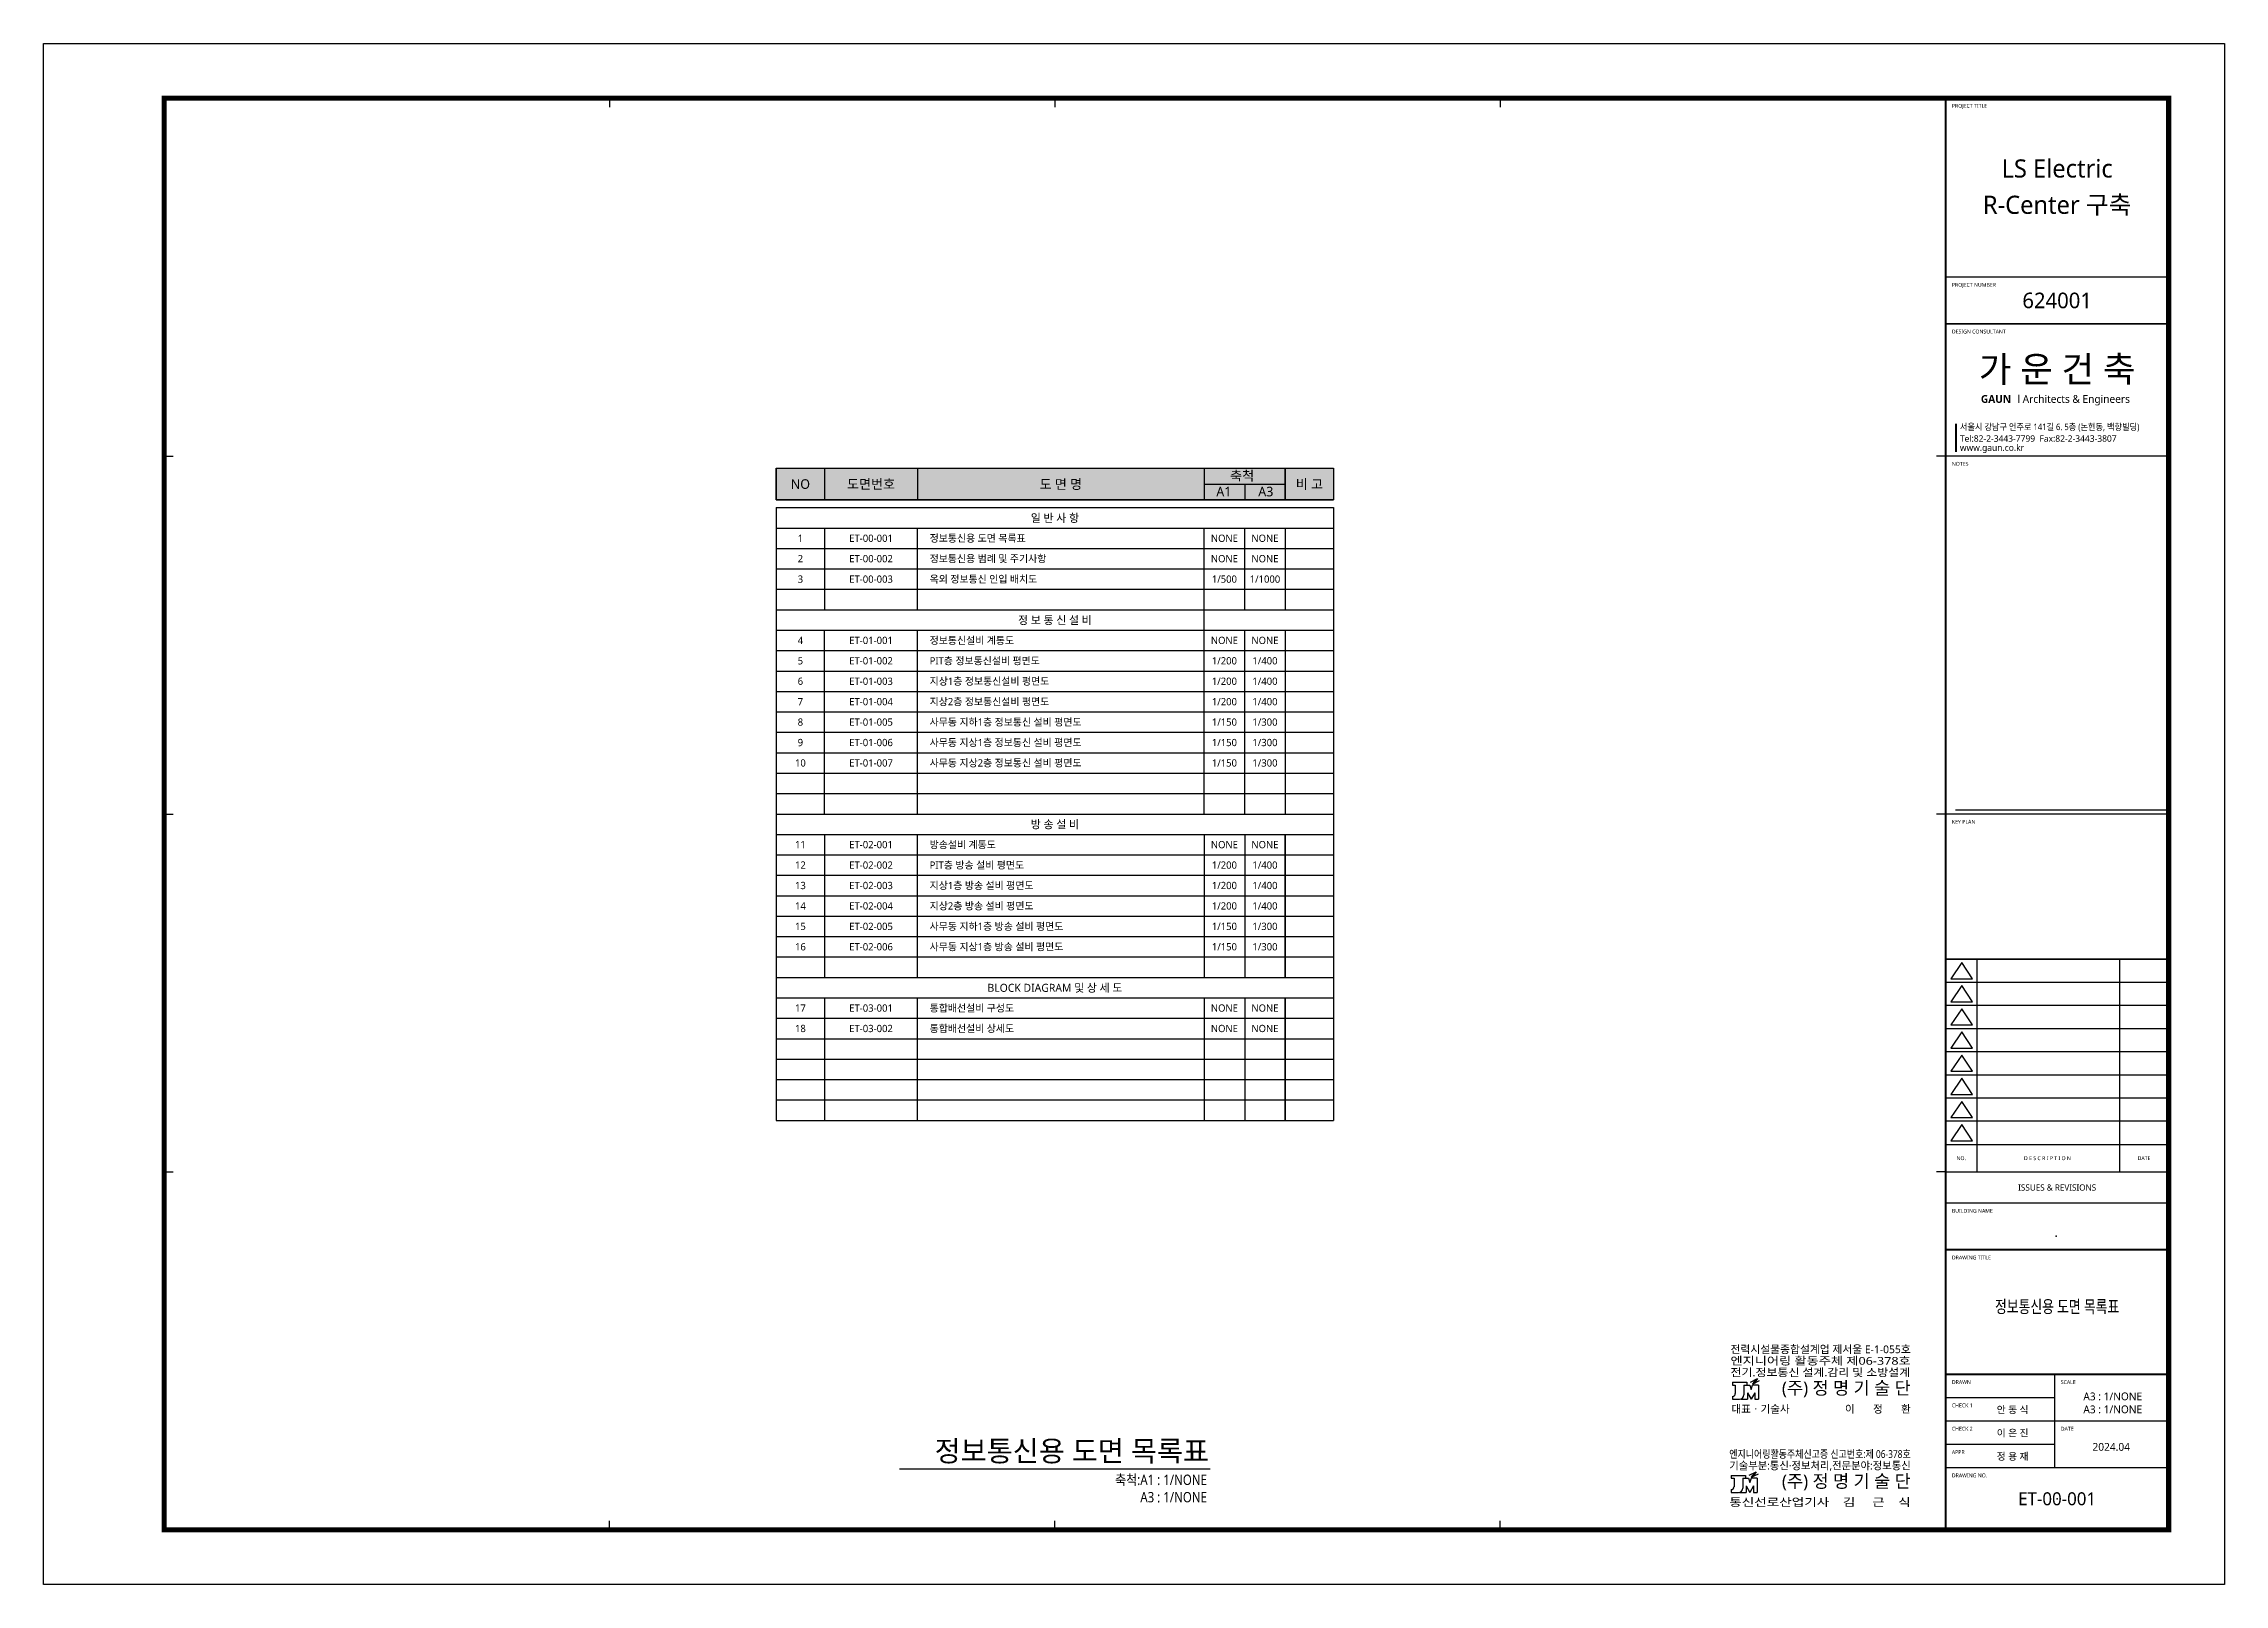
# Model space of a CAD drawing. Header units: millimetres. Extents: x 0 to 84100, y 0 to 59400.
import ezdxf
from ezdxf.enums import TextEntityAlignment as Align

# ---------------------------------------------------------------- set-up
doc = ezdxf.new("R2010")
doc.units = ezdxf.units.MM
doc.header["$LTSCALE"] = 1000
for name, color, linetype in [('S', 4, 'Continuous'), ('SHT', 5, 'Continuous'), ('SOLID', 253, 'Continuous'), ('TE1', 3, 'Continuous'), ('TEXT', 3, 'Continuous'), ('TEXT3', 3, 'Continuous'), ('TIT', 2, 'Continuous'), ('XR-SHEET(통신)$0$WD', 6, 'Continuous'), ('ztemper', 7, 'Continuous'), ('선', 4, 'Continuous')]:
    doc.layers.add(name, color=color, linetype=linetype)
doc.styles.add('GHS', font='malgun.ttf')
doc.styles.add('ROMANS', font='malgun.ttf')
doc.styles.add('XR-SHEET$0$XR-SHEET$0$XR-SHEET$0$맑은고딕', font='malgun.ttf')
doc.styles.add('XR-SHEET$0$XR-SHEET$0$XREF-Form$0$맑은고딕', font='malgun.ttf')
doc.styles.add('XR-SHEET$0$XR-SHEET$0$XREF-Form$0$맑은고딕B', font='malgunbd.ttf')

# ---------------------------------------------------------------- blocks, each defined once
blk = doc.blocks.new('XR-FORM-ET', base_point=(461, 408))
at = {"layer": 'SHT', "color": 171}
for p, q in [((43650, 114600), (43650, 113900)), ((78000, 114600), (78000, 113900)), ((112350, 114600), (112350, 113900)), ((9300, 87000), (10000, 87000)), ((146700, 87000), (146000, 87000)), ((9300, 59400), (10000, 59400)), ((146700, 59400), (146000, 59400)), ((9300, 31800), (10000, 31800)), ((146700, 31800), (146000, 31800)), ((43650, 4200), (43650, 4900)), ((78000, 4200), (78000, 4900)), ((112350, 4200), (112350, 4900))]:
    blk.add_line(p, q, dxfattribs=at)
at = {"layer": 'SHT'}
for p, q in [((163900, 59400), (146700, 59400)), ((163900, 48198), (146700, 48198)), ((149100, 48198), (149100, 31800)), ((160100, 48198), (160100, 31800)), ((163900, 46413), (146700, 46413)), ((163900, 44628), (146700, 44628)), ((163900, 42844), (146700, 42844)), ((163900, 41059), (146700, 41059)), ((163900, 39274), (146700, 39274)), ((163900, 37489), (146700, 37489)), ((163900, 35705), (146700, 35705)), ((146700, 33920), (163900, 33920)), ((146700, 31800), (163900, 31800)), ((146700, 25800), (163900, 25800)), ((155100, 16200), (155100, 9000)), ((146700, 14400), (155100, 14400)), ((146700, 12600), (163900, 12600)), ((146700, 10800), (155100, 10800)), ((146700, 9000), (163900, 9000))]:
    blk.add_line(p, q, dxfattribs=at)
blk.add_lwpolyline([(0, 118800), (168200, 118800), (168200, 0), (0, 0)], close=True, dxfattribs=at)
at = {"layer": 'SHT', "const_width": 400}
blk.add_lwpolyline([(9300, 114600), (163900, 114600), (163900, 4200), (9300, 4200)], close=True, dxfattribs=at)
at = {"layer": 'SHT'}
for points, const_width in [([(146700, 114600), (146700, 4200)], 160), ([(146700, 100800), (163900, 100800)], 114), ([(146700, 97200), (163900, 97200)], 114), ([(146700, 87000), (163900, 87000)], 114), ([(146700, 48198), (163900, 48198)], 114), ([(146700, 29400), (163900, 29400)], 114), ([(146700, 25800), (163900, 25800)], 160), ([(146700, 25800), (163900, 25800)], 140), ([(146700, 16200), (163900, 16200)], 160)]:
    blk.add_lwpolyline(points, dxfattribs=dict(at, const_width=const_width))
at = {"layer": 'SHT', "color": 7, "const_width": 140}
blk.add_lwpolyline([(147500, 89500), (147500, 87300)], dxfattribs=at)
at = {"layer": 'SHT', "linetype": 'Continuous', "ltscale": 2}
blk.add_lwpolyline([(147457, 59711), (163900, 59711)], dxfattribs=at)
at = {"layer": 'SHT', "linetype": 'Continuous', "flags": 128}
for points in [[(147937, 47949), (147097, 46700), (148777, 46700)], [(147937, 46165), (147097, 44915), (148777, 44915)], [(147937, 44380), (147097, 43131), (148777, 43131)], [(147937, 42595), (147097, 41346), (148777, 41346)], [(147937, 40810), (147097, 39561), (148777, 39561)], [(147937, 39026), (147097, 37776), (148777, 37776)], [(147937, 37241), (147097, 35992), (148777, 35992)], [(147937, 35456), (147097, 34207), (148777, 34207)]]:
    blk.add_lwpolyline(points, close=True, dxfattribs=at)
at = {"layer": 'SHT'}
for p in [(155226, 26855), (155300, 6600, -2754)]:
    blk.add_point(p, dxfattribs=at)
at = {"layer": 'XR-SHEET(통신)$0$WD', "color": 4}
for p, q in [((130248, 15590), (130248, 15367)), ((130248, 15590), (131366, 15590)), ((130248, 15367), (130472, 15367)), ((130472, 15367), (130472, 14705)), ((131142, 15367), (131142, 14605)), ((131142, 15367), (131589, 15367)), ((131366, 15590), (131366, 15367)), ((131589, 15367), (131701, 15032)), ((131641, 15594), (132187, 15864)), ((131701, 15032), (131812, 15367)), ((132077, 15810), (131805, 15443)), ((131805, 15443), (132351, 15713)), ((131805, 15443), (131956, 15552)), ((132259, 15367), (131812, 15367)), ((131833, 15480), (131983, 15589)), ((131861, 15518), (132011, 15626)), ((131879, 15479), (131928, 15515)), ((131888, 15555), (132038, 15664)), ((132187, 15864), (131915, 15497)), ((131916, 15592), (132066, 15701)), ((131943, 15629), (132093, 15738)), ((131971, 15667), (132121, 15775)), ((131999, 15704), (132149, 15813)), ((132026, 15741), (132176, 15850)), ((132054, 15778), (132141, 15842)), ((132259, 15367), (132259, 14270)), ((130248, 14493), (130248, 14270)), ((130248, 14493), (130260, 14493)), ((130248, 14270), (130807, 14270)), ((130903, 14284), (130903, 14270)), ((130903, 14270), (131421, 14270)), ((131421, 14780), (131701, 14270)), ((131421, 14780), (131421, 14270)), ((131980, 14780), (131701, 14270)), ((131980, 14780), (131980, 14270)), ((131980, 14270), (132259, 14270)), ((131545, 8409), (132092, 8679)), ((131982, 8625), (131710, 8257)), ((131710, 8257), (132256, 8527)), ((131765, 8332), (131915, 8441)), ((131793, 8369), (131943, 8478)), ((132092, 8679), (131819, 8311)), ((131820, 8407), (131971, 8515)), ((131848, 8444), (131998, 8553)), ((131876, 8481), (132026, 8590)), ((131903, 8518), (132053, 8627)), ((131931, 8556), (132081, 8664)), ((131958, 8593), (132046, 8656)), ((130153, 8405), (130153, 8181)), ((130153, 8405), (131270, 8405)), ((130153, 8181), (130377, 8181)), ((130153, 7308), (130153, 7084)), ((130153, 7308), (130164, 7308)), ((130153, 7084), (130712, 7084)), ((130377, 8181), (130377, 7520)), ((130808, 7098), (130808, 7084)), ((130808, 7084), (131326, 7084)), ((131047, 8181), (131047, 7419)), ((131047, 8181), (131494, 8181)), ((131270, 8405), (131270, 8181)), ((131326, 7595), (131605, 7084)), ((131326, 7595), (131326, 7084)), ((131494, 8181), (131605, 7846)), ((131605, 7846), (131717, 8181)), ((131885, 7595), (131605, 7084)), ((131710, 8257), (131860, 8366)), ((132164, 8181), (131717, 8181)), ((131738, 8295), (131888, 8404)), ((131784, 8294), (131833, 8329)), ((131885, 7595), (131885, 7084)), ((131885, 7084), (132164, 7084)), ((132164, 8181), (132164, 7084))]:
    blk.add_line(p, q, dxfattribs=at)
for centre, radius in [((130260, 14705), 212), ((130807, 14605), 335), ((130164, 7520), 212), ((130712, 7419), 335)]:
    blk.add_arc(centre, radius, 270, 0, dxfattribs=at)
at = {"layer": 'SHT', "color": 9, "style": 'XR-SHEET$0$XR-SHEET$0$XREF-Form$0$맑은고딕'}
for s, p in [('PROJECT TITLE', (147180, 114000)), ('PROJECT NUMBER', (147180, 100200)), ('DESIGN CONSULTANT', (147180, 96600)), ('NOTES', (147180, 86400)), ('KEY PLAN', (147180, 58800)), ('BUILDING NAME', (147180, 28800)), ('DRAWING TITLE', (147180, 25200)), ('DRAWN', (147180, 15600)), ('SCALE', (155580, 15600)), ('CHECK 1', (147180, 13800)), ('CHECK 2', (147180, 12000)), ('DATE', (155580, 12000)), ('APPR', (147180, 10200)), ('DRAWING NO.', (147180, 8400))]:
    blk.add_text(s, height=300, dxfattribs=at).set_placement(p, align=Align.MIDDLE_LEFT)
at = {"layer": 'SHT', "color": 3}
for s, height, style, p in [('LS Electric', 1400, 'XR-SHEET$0$XR-SHEET$0$XR-SHEET$0$맑은고딕', (155300, 109174)), ('R-Center 구축', 1400, 'XR-SHEET$0$XR-SHEET$0$XR-SHEET$0$맑은고딕', (155300, 106374)), ('GAUN ', 600, 'XR-SHEET$0$XR-SHEET$0$XREF-Form$0$맑은고딕B', (150686, 91400)), ('안 동 식', 540, 'XR-SHEET$0$XR-SHEET$0$XREF-Form$0$맑은고딕', (151865, 13467)), ('이 은 진', 540, 'XR-SHEET$0$XR-SHEET$0$XREF-Form$0$맑은고딕', (151865, 11667)), ('정 용 재', 540, 'XR-SHEET$0$XR-SHEET$0$XREF-Form$0$맑은고딕', (151865, 9867)), ('2024.04', 600, 'XR-SHEET$0$XR-SHEET$0$XREF-Form$0$맑은고딕', (159471, 10601))]:
    blk.add_text(s, height=height, dxfattribs=dict(at, style=style)).set_placement(p, align=Align.MIDDLE_CENTER)
at = {"layer": 'SHT', "style": 'XR-SHEET$0$XR-SHEET$0$XR-SHEET$0$맑은고딕'}
blk.add_text('624001', height=1200, dxfattribs=at).set_placement((155300, 99000), align=Align.MIDDLE_CENTER)
at = {"layer": 'SHT', "color": 2, "style": 'XR-SHEET$0$XR-SHEET$0$XREF-Form$0$맑은고딕B'}
blk.add_text('가 운 건 축', height=2000, dxfattribs=at).set_placement((155300, 93700), align=Align.MIDDLE_CENTER)
at = {"layer": 'SHT', "color": 7, "style": 'XR-SHEET$0$XR-SHEET$0$XREF-Form$0$맑은고딕'}
blk.add_text('l Architects & Engineers', height=600, dxfattribs=at).set_placement((156577, 91400), align=Align.MIDDLE_CENTER)
at = {"layer": 'SHT', "color": 7, "style": 'XR-SHEET$0$XR-SHEET$0$XREF-Form$0$맑은고딕', "width": 0.9}
blk.add_text('서울시 강남구 언주로 141길 6. 5층 (논현동, 백향빌딩)', height=500, dxfattribs=at).set_placement((147800, 89250), align=Align.MIDDLE_LEFT)
at = {"layer": 'SHT', "color": 7, "style": 'XR-SHEET$0$XR-SHEET$0$XREF-Form$0$맑은고딕'}
for s, p in [('Tel:82-2-3443-7799  Fax:82-2-3443-3807', (147800, 88350)), ('www.gaun.co.kr', (147800, 87650))]:
    blk.add_text(s, height=500, dxfattribs=at).set_placement(p, align=Align.MIDDLE_LEFT)
at = {"layer": 'SHT', "color": 9, "style": 'XR-SHEET$0$XR-SHEET$0$XREF-Form$0$맑은고딕'}
for s, height, p in [('NO.', 300, (147900, 32860)), ('D E S C R I P T I O N ', 300, (154600, 32860)), ('DATE', 300, (162000, 32860)), ('ISSUES & REVISIONS', 480, (155300, 30600))]:
    blk.add_text(s, height=height, dxfattribs=at).set_placement(p, align=Align.MIDDLE_CENTER)
at = {"layer": 'XR-SHEET(통신)$0$WD', "color": 4, "style": 'GHS'}
for s, width, p, p2 in [('전력시설물종합설계업 제서울 E-1-055호', 0.91927, (130104, 17826), (144006, 17826)), ('엔지니어링 활동주체 제06-378호', 1.128043, (130104, 16936), (144006, 16936)), ('전기.정보통신 설계.감리 및 소방설계', 1.013777, (130104, 16045), (143963, 16045)), ('엔지니어링활동주체신고증 신고번호:제 06-378호', 0.764554, (130009, 9750), (144006, 9750)), ('기술부분:통신·정보처리,전문분야:정보통신', 0.894617, (130009, 8859), (144006, 8859)), ('통신선로산업기사    김     근    식', 1.084493, (130009, 6039), (144006, 6039))]:
    blk.add_text(s, height=595.76, dxfattribs=dict(at, width=width)).set_placement(p, p2, align=Align.FIT)
for s, height, p in [('(주) 정 명 기 술 단', 992.94, (144006, 14644)), ('이       정       환', 595.76, (144006, 13225)), ('(주) 정 명 기 술 단', 992.94, (144006, 7459))]:
    blk.add_text(s, height=height, dxfattribs=at).set_placement(p, align=Align.RIGHT)
blk.add_text('대표ㆍ기술사 ', height=595.8, dxfattribs=at).set_placement((130182, 13225))

msp = doc.modelspace()

# ---------------------------------------------------------------- hatches: boundary and pattern name
at = {"layer": 'SOLID'}
msp.add_hatch(color=256, dxfattribs=at).paths.add_polyline_path([(28252, 43027), (28252, 41812), (49748, 41812), (49748, 43027)])

# ---------------------------------------------------------------- linework, layer by layer
msp.add_lwpolyline([(28252, 43027), (49748, 43027), (49748, 41812), (28252, 41812)], close=True, dxfattribs=at)
at = {"layer": 'TIT'}
msp.add_line((33011, 4450), (44989, 4450), dxfattribs=at)
at = {"layer": 'ztemper'}
msp.add_lwpolyline([(28252, 43027), (49748, 43027), (49748, 41812), (28252, 41812)], close=True, dxfattribs=at)
at = {"layer": '선', "color": 4}
for p, q in [((28252, 43027), (49748, 43027)), ((28252, 43027), (28252, 41812)), ((30118, 43027), (30118, 41812)), ((49748, 43027), (49748, 41812)), ((28252, 41812), (49748, 41812)), ((28252, 41512), (49748, 41512)), ((28252, 40725), (49748, 40725)), ((28252, 29700), (49748, 29700)), ((28252, 28913), (49748, 28913)), ((28252, 23400), (49748, 23400)), ((28252, 23400), (49748, 23400)), ((28252, 22613), (49748, 22613)), ((28252, 17888), (49748, 17888))]:
    msp.add_line(p, q, dxfattribs=at)
at = {"layer": '선', "color": 2}
for p, q in [((33703, 43027), (33703, 41812)), ((44754, 43027), (44754, 41812)), ((47882, 43027), (47882, 41812)), ((47882, 41812), (47882, 43027)), ((44754, 42420), (47882, 42420)), ((46318, 42420), (46318, 41812)), ((30118, 40725), (30118, 37575)), ((33703, 37575), (33703, 40725)), ((46318, 29700), (46318, 40725)), ((47882, 40725), (47882, 32850)), ((47882, 40725), (47882, 29700)), ((28252, 39937), (49748, 39937)), ((28252, 39150), (49748, 39150)), ((28252, 38362), (49748, 38362)), ((30118, 29700), (30118, 36787)), ((33703, 29700), (33703, 36787)), ((28252, 36000), (49748, 36000)), ((28252, 35212), (49748, 35212)), ((28252, 34425), (49748, 34425)), ((28252, 33637), (49748, 33637)), ((28252, 32850), (49748, 32850)), ((28252, 32062), (49748, 32062)), ((47882, 32062), (47882, 29700)), ((28252, 31275), (49748, 31275)), ((28252, 30487), (49748, 30487)), ((30118, 28913), (30118, 27338)), ((33703, 27338), (33703, 28913)), ((44754, 28913), (44754, 27338)), ((46318, 28913), (46318, 27338)), ((47882, 27338), (47882, 28913)), ((47882, 28913), (47882, 27338)), ((28252, 28125), (49748, 28125)), ((28252, 27338), (49748, 27338)), ((30118, 27338), (30118, 24188)), ((33703, 24188), (33703, 27338)), ((44754, 27338), (44754, 24188)), ((46318, 27338), (46318, 24188)), ((47882, 27338), (47882, 24188)), ((47882, 24188), (47882, 27338)), ((28252, 26550), (49748, 26550)), ((28252, 25763), (49748, 25763)), ((28252, 24975), (49748, 24975)), ((28252, 24188), (49748, 24188)), ((28252, 24188), (49748, 24188)), ((30118, 24188), (30118, 23400)), ((33703, 23400), (33703, 24188)), ((44754, 24188), (44754, 23400)), ((46318, 24188), (46318, 23400)), ((47882, 24188), (47882, 23400)), ((47882, 23400), (47882, 24188)), ((30118, 22613), (30118, 17888)), ((33703, 17888), (33703, 22613)), ((44754, 22613), (44754, 17888)), ((46318, 22613), (46318, 17888)), ((47882, 17888), (47882, 22613)), ((47882, 22613), (47882, 17888)), ((28252, 21825), (49748, 21825)), ((28252, 21038), (49748, 21038)), ((28252, 20250), (49748, 20250)), ((28252, 19463), (49748, 19463)), ((28252, 18675), (49748, 18675))]:
    msp.add_line(p, q, dxfattribs=at)

# ---------------------------------------------------------------- texts
at = {"layer": 'TE1', "style": 'ROMANS'}
for s, p in [('1', (29185, 40331)), ('2', (29185, 39544)), ('3', (29185, 38756)), ('5', (29185, 35606)), ('6', (29185, 34819)), ('7', (29185, 34031)), ('8', (29185, 33244)), ('9', (29185, 32456)), ('10', (29185, 31669)), ('11', (29185, 28519)), ('12', (29185, 27731)), ('13', (29185, 26944)), ('14', (29185, 26156)), ('15', (29185, 25369)), ('16', (29185, 24581)), ('17', (29185, 22219)), ('18', (29185, 21431))]:
    msp.add_text(s, height=280, dxfattribs=at).set_placement(p, align=Align.MIDDLE_CENTER)
for s, p in [('ET-00-001', (31910, 40331)), ('ET-00-002', (31910, 39544)), ('ET-00-003', (31910, 38756)), ('ET-01-002', (31910, 35606)), ('ET-01-003', (31910, 34819)), ('ET-01-004', (31910, 34031)), ('ET-01-005', (31910, 33244)), ('ET-01-006', (31910, 32456)), ('ET-01-007', (31910, 31669)), ('ET-02-001', (31910, 28519)), ('ET-02-002', (31910, 27731)), ('ET-02-003', (31910, 26944)), ('ET-02-004', (31910, 26156)), ('ET-02-005', (31910, 25369)), ('ET-02-006', (31910, 24581)), ('ET-03-001', (31910, 22219)), ('ET-03-002', (31910, 21431))]:
    msp.add_text(s, height=280, dxfattribs=at).set_placement(p, align=Align.MIDDLE)
at = {"layer": 'TEXT', "style": 'GHS', "width": 0.75}
msp.add_text('정보통신용 도면 목록표', height=482.97, dxfattribs=at).set_placement((77650, 10709), align=Align.MIDDLE_CENTER)
at = {"layer": 'TEXT', "style": 'GHS'}
for s, height, p in [('A3 : 1/NONE', 300, (79795, 7247)), ('A3 : 1/NONE', 300, (79795, 6747)), ('ET-00-001', 500, (77650, 3300))]:
    msp.add_text(s, height=height, dxfattribs=at).set_placement(p, align=Align.MIDDLE_CENTER)
at = {"layer": 'TEXT3', "style": 'ROMANS'}
for s, p in [('축척', (45758, 42557)), ('A1', (45224, 41945)), ('A3', (46842, 41945))]:
    msp.add_text(s, height=369.6, dxfattribs=at).set_placement(p)
for s, p in [('NO', (29185, 42420, -2754)), ('도면번호', (31910, 42420, -2754))]:
    msp.add_text(s, height=369.6, dxfattribs=at).set_placement(p, align=Align.MIDDLE_CENTER)
for s, height, p in [('도 면 명', 369.6, (39228, 42420, -2754)), ('비 고', 369.6, (48815, 42420, -2754)), ('NONE', 280, (45536, 40331)), ('NONE', 280, (47100, 40331)), ('NONE', 280, (45536, 39544)), ('NONE', 280, (47100, 39544)), ('1/500', 280, (45536, 38756)), ('1/1000', 280, (47100, 38756)), ('1/200', 280, (45536, 35606)), ('1/400', 280, (47100, 35606)), ('1/200', 280, (45536, 34819)), ('1/400', 280, (47100, 34819)), ('1/200', 280, (45536, 34031)), ('1/400', 280, (47100, 34031)), ('1/150', 280, (45536, 33244)), ('1/300', 280, (47100, 33244)), ('1/150', 280, (45536, 32456)), ('1/300', 280, (47100, 32456)), ('1/150', 280, (45536, 31669)), ('1/300', 280, (47100, 31669)), ('NONE', 280, (45536, 28519)), ('NONE', 280, (47100, 28519)), ('1/200', 280, (45536, 27731)), ('1/400', 280, (47100, 27731)), ('1/200', 280, (45536, 26944)), ('1/400', 280, (47100, 26944)), ('1/200', 280, (45536, 26156)), ('1/400', 280, (47100, 26156)), ('1/150', 280, (45536, 25369)), ('1/300', 280, (47100, 25369)), ('1/150', 280, (45536, 24581)), ('1/300', 280, (47100, 24581)), ('NONE', 280, (45536, 22219)), ('NONE', 280, (47100, 22219)), ('NONE', 280, (45536, 21431)), ('NONE', 280, (47100, 21431))]:
    msp.add_text(s, height=height, dxfattribs=at).set_placement(p, align=Align.MIDDLE)
at = {"layer": 'TEXT3', "color": 2, "style": 'ROMANS'}
for s, p in [('일 반 사 항', (39000, 41119)), ('방 송 설 비', (39000, 29306)), ('BLOCK DIAGRAM 및 상 세 도', (39000, 23006))]:
    msp.add_text(s, height=308, dxfattribs=at).set_placement(p, align=Align.MIDDLE)
at = {"layer": 'TEXT3', "style": 'ROMANS'}
for s, p in [('정보통신용 도면 목록표', (34169, 40331)), ('정보통신용 범례 및 주기사항', (34169, 39544)), ('옥외 정보통신 인입 배치도', (34169, 38756)), ('PIT층 정보통신설비 평면도', (34169, 35606)), ('지상1층 정보통신설비 평면도', (34169, 34819)), ('지상2층 정보통신설비 평면도', (34169, 34031)), ('사무동 지하1층 정보통신 설비 평면도', (34169, 33244)), ('사무동 지상1층 정보통신 설비 평면도', (34169, 32456)), ('사무동 지상2층 정보통신 설비 평면도', (34169, 31669)), ('방송설비 계통도', (34169, 28519)), ('PIT층 방송 설비 평면도', (34169, 27731)), ('지상1층 방송 설비 평면도', (34169, 26944)), ('지상2층 방송 설비 평면도', (34169, 26156)), ('사무동 지하1층 방송 설비 평면도', (34169, 25369)), ('사무동 지상1층 방송 설비 평면도', (34169, 24581)), ('통합배선설비 구성도', (34169, 22219)), ('통합배선설비 상세도', (34169, 21431))]:
    msp.add_text(s, height=280, dxfattribs=at).set_placement(p, align=Align.MIDDLE_LEFT)
at = {"layer": 'TIT', "style": 'GHS'}
msp.add_text('정보통신용 도면 목록표', height=800, dxfattribs=at).set_placement((44943, 5140), align=Align.MIDDLE_RIGHT)
at = {"layer": 'TIT', "style": 'GHS', "width": 0.85}
for s, p in [('축척:A1 : 1/NONE', (44862, 3831)), ('A3 : 1/NONE', (44862, 3162))]:
    msp.add_text(s, height=400, dxfattribs=at).set_placement(p, align=Align.RIGHT)

# ---------------------------------------------------------------- next in the draw order: wipeouts: each hides what was drawn before it
at = {"color": 4}
msp.add_wipeout([(28252, 37575), (49748, 37575), (49748, 36787), (28252, 36787)], dxfattribs=at).dxf.layer = '선'

# ---------------------------------------------------------------- next in the draw order: linework, layer by layer
at = {"layer": '선', "color": 4}
for p, q in [((28252, 41512), (28252, 17888)), ((49748, 41512), (49748, 17888)), ((28252, 37575), (49748, 37575)), ((28252, 36787), (49748, 36787))]:
    msp.add_line(p, q, dxfattribs=at)
at = {"layer": '선', "color": 2}
for p, q in [((44754, 29700), (44754, 40725)), ((28252, 37575), (49748, 37575))]:
    msp.add_line(p, q, dxfattribs=at)

# ---------------------------------------------------------------- next in the draw order: block references
at = {"layer": 'S', "xscale": 0.5, "yscale": 0.5, "zscale": 0.5}
msp.add_blockref('XR-FORM-ET', (231, 204), dxfattribs=at)

# ---------------------------------------------------------------- next in the draw order: texts
at = {"layer": 'TE1', "style": 'ROMANS'}
msp.add_text('4', height=280, dxfattribs=at).set_placement((29185, 36394), align=Align.MIDDLE_CENTER)
msp.add_text('ET-01-001', height=280, dxfattribs=at).set_placement((31910, 36394), align=Align.MIDDLE)
at = {"layer": 'TEXT3', "color": 2, "style": 'ROMANS'}
msp.add_text('정 보 통 신 설 비', height=308, dxfattribs=at).set_placement((39000, 37181), align=Align.MIDDLE)
at = {"layer": 'TEXT3', "style": 'ROMANS'}
msp.add_text('정보통신설비 계통도', height=280, dxfattribs=at).set_placement((34169, 36394), align=Align.MIDDLE_LEFT)
for p in [(45536, 36394), (47100, 36394)]:
    msp.add_text('NONE', height=280, dxfattribs=at).set_placement(p, align=Align.MIDDLE)

doc.saveas('drawing.dxf')
